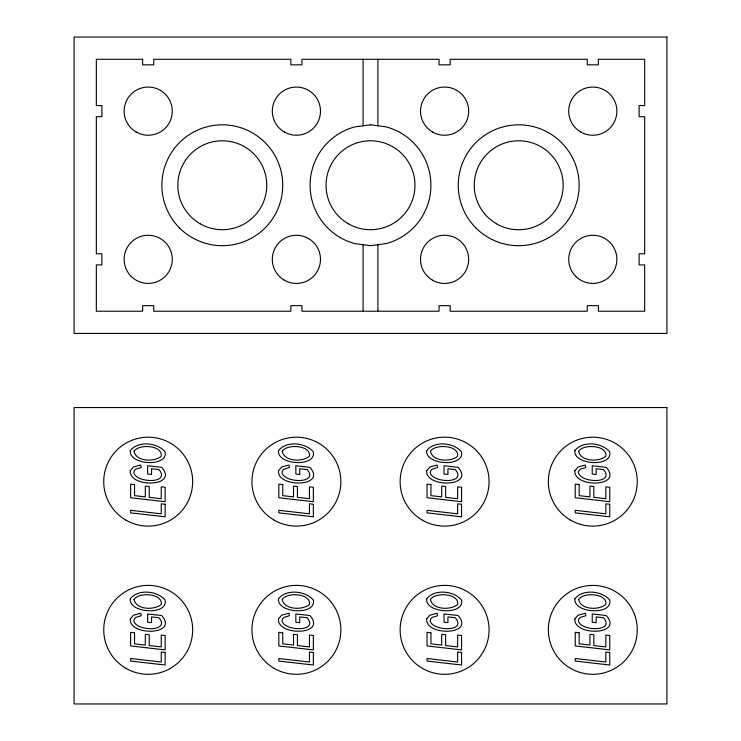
<?xml version="1.0" encoding="UTF-8"?>
<svg xmlns="http://www.w3.org/2000/svg" width="741" height="741" viewBox="0 0 741 741"><rect width="100%" height="100%" fill="white"/><g stroke="black" fill="none" stroke-linecap="round" stroke-linejoin="round"><path stroke-width="1.11" d="M377.91 59.28L377.91 125.794M377.91 244.706L377.91 311.22M363.09 59.28L363.09 125.794M363.09 244.706L363.09 311.22M130.259 470.776C128.86 488.069 179.257 487.217 161.686 467.339L147.635 465.728L147.635 474.036L151.544 474.472L151.544 468.72L158.954 469.572C171.291 484.169 135.279 483.141 133.852 472.443L134.316 470.665L135.696 469.22L141.225 467.525L140.734 465.033L133.454 466.997L130.259 470.776M130.259 618.976C128.86 636.269 179.257 635.417 161.686 615.539L147.635 613.928L147.635 622.236L151.544 622.672L151.544 616.92L158.954 617.772C171.291 632.369 135.279 631.341 133.852 620.643L134.316 618.865L135.696 617.42L141.225 615.725L140.734 613.233L133.454 615.197L130.259 618.976M278.459 470.776C277.06 488.069 327.457 487.217 309.886 467.339L295.835 465.728L295.835 474.036L299.744 474.472L299.744 468.72L307.154 469.572C319.491 484.169 283.479 483.141 282.052 472.443L282.516 470.665L283.896 469.22L289.425 467.525L288.934 465.033L281.654 466.997L278.459 470.776M278.459 618.976C277.06 636.269 327.457 635.417 309.886 615.539L295.835 613.928L295.835 622.236L299.744 622.672L299.744 616.92L307.154 617.772C319.491 632.369 283.479 631.341 282.052 620.643L282.516 618.865L283.896 617.42L289.425 615.725L288.934 613.233L281.654 615.197L278.459 618.976M426.659 470.776C425.26 488.069 475.657 487.217 458.086 467.339L444.035 465.728L444.035 474.036L447.944 474.472L447.944 468.72L455.354 469.572C467.691 484.169 431.679 483.141 430.252 472.443L430.716 470.665L432.096 469.22L437.625 467.525L437.134 465.033L429.854 466.997L426.659 470.776M426.659 618.976C425.26 636.269 475.657 635.417 458.086 615.539L444.035 613.928L444.035 622.236L447.944 622.672L447.944 616.92L455.354 617.772C467.691 632.369 431.679 631.341 430.252 620.643L430.716 618.865L432.096 617.42L437.625 615.725L437.134 613.233L429.854 615.197L426.659 618.976M574.859 470.776C573.46 488.069 623.857 487.217 606.286 467.339L592.235 465.728L592.235 474.036L596.144 474.472L596.144 468.72L603.554 469.572C615.891 484.169 579.879 483.141 578.452 472.443L578.916 470.665L580.296 469.22L585.825 467.525L585.334 465.033L578.054 466.997L574.859 470.776M574.859 618.976C573.46 636.269 623.857 635.417 606.286 615.539L592.235 613.928L592.235 622.236L596.144 622.672L596.144 616.92L603.554 617.772C615.891 632.369 579.879 631.341 578.452 620.643L578.916 618.865L580.296 617.42L585.825 615.725L585.334 613.233L578.054 615.197L574.859 618.976M130.296 450.611C128.554 465.116 168.3 467.506 165.141 451.88C157.398 442.47 137.993 440.58 130.296 450.611M130.296 598.811C128.554 613.316 168.3 615.706 165.141 600.08C157.398 590.67 137.993 588.78 130.296 598.811M278.496 450.611C276.754 465.116 316.5 467.506 313.341 451.88C305.598 442.47 286.193 440.58 278.496 450.611M278.496 598.811C276.754 613.316 316.5 615.706 313.341 600.08C305.598 590.67 286.193 588.78 278.496 598.811M426.696 450.611C424.954 465.116 464.7 467.506 461.541 451.88C453.798 442.47 434.393 440.58 426.696 450.611M426.696 598.811C424.954 613.316 464.7 615.706 461.541 600.08C453.798 590.67 434.393 588.78 426.696 598.811M574.896 450.611C573.154 465.116 612.9 467.506 609.741 451.88C601.998 442.47 582.593 440.58 574.896 450.611M574.896 598.811C573.154 613.316 612.9 615.706 609.741 600.08C601.998 590.67 582.593 588.78 574.896 598.811M134.047 451.25C135.844 461.569 154.1 462.319 161.177 456.308C163.344 445.452 139.178 443.433 134.047 451.25M134.047 599.45C135.844 609.769 154.1 610.519 161.177 604.508C163.344 593.652 139.178 591.633 134.047 599.45M282.247 451.25C284.044 461.569 302.3 462.319 309.377 456.308C311.544 445.452 287.378 443.433 282.247 451.25M282.247 599.45C284.044 609.769 302.3 610.519 309.377 604.508C311.544 593.652 287.378 591.633 282.247 599.45M430.447 451.25C432.244 461.569 450.5 462.319 457.577 456.308C459.744 445.452 435.578 443.433 430.447 451.25M430.447 599.45C432.244 609.769 450.5 610.519 457.577 604.508C459.744 593.652 435.578 591.633 430.447 599.45M578.647 451.25C580.444 461.569 598.7 462.319 605.777 456.308C607.944 445.452 583.778 443.433 578.647 451.25M578.647 599.45C580.444 609.769 598.7 610.519 605.777 604.508C607.944 593.652 583.778 591.633 578.647 599.45M370.5 124.812L354.856 126.878A60.438 60.438 0 0 0 354.856 243.622L370.5 245.688L386.144 243.622A60.438 60.438 0 0 0 386.144 126.878L370.5 124.812M666.9 37.05L74.1 37.05L74.1 333.45L666.9 333.45L666.9 37.05M142.643 59.28L96.33 59.28L96.33 105.593L101.888 105.593L101.888 116.707L96.33 116.707L96.33 253.793L101.888 253.793L101.888 264.908L96.33 264.908L96.33 311.22L142.643 311.22L142.643 305.663L153.757 305.663L153.757 311.22L290.843 311.22L290.843 305.663L301.957 305.663L301.957 311.22L439.043 311.22L439.043 305.663L450.158 305.663L450.158 311.22L587.243 311.22L587.243 305.663L598.357 305.663L598.357 311.22L644.67 311.22L644.67 264.908L639.113 264.908L639.113 253.793L644.67 253.793L644.67 116.707L639.113 116.707L639.113 105.593L644.67 105.593L644.67 59.28L598.357 59.28L598.357 64.838L587.243 64.838L587.243 59.28L450.158 59.28L450.158 64.838L439.043 64.838L439.043 59.28L301.957 59.28L301.957 64.838L290.843 64.838L290.843 59.28L153.757 59.28L153.757 64.838L142.643 64.838L142.643 59.28M666.9 407.55L74.1 407.55L74.1 703.95L666.9 703.95L666.9 407.55M579.138 484.577L575.229 484.142L575.229 497.739L609.75 501.703L609.75 487.3L605.842 486.846L605.842 498.712L593.828 497.331L593.828 486.55L589.919 486.105L589.919 496.887L579.138 495.646L579.138 484.577M430.938 484.577L427.029 484.142L427.029 497.739L461.55 501.703L461.55 487.3L457.642 486.846L457.642 498.712L445.628 497.331L445.628 486.55L441.719 486.105L441.719 496.887L430.938 495.646L430.938 484.577M282.738 484.577L278.829 484.142L278.829 497.739L313.35 501.703L313.35 487.3L309.442 486.846L309.442 498.712L297.428 497.331L297.428 486.55L293.519 486.105L293.519 496.887L282.738 495.646L282.738 484.577M134.538 484.577L130.629 484.142L130.629 497.739L165.15 501.703L165.15 487.3L161.242 486.846L161.242 498.712L149.228 497.331L149.228 486.55L145.319 486.105L145.319 496.887L134.538 495.646L134.538 484.577M579.138 632.777L575.229 632.342L575.229 645.939L609.75 649.903L609.75 635.5L605.842 635.046L605.842 646.912L593.828 645.531L593.828 634.75L589.919 634.305L589.919 645.087L579.138 643.846L579.138 632.777M430.938 632.777L427.029 632.342L427.029 645.939L461.55 649.903L461.55 635.5L457.642 635.046L457.642 646.912L445.628 645.531L445.628 634.75L441.719 634.305L441.719 645.087L430.938 643.846L430.938 632.777M282.738 632.777L278.829 632.342L278.829 645.939L313.35 649.903L313.35 635.5L309.442 635.046L309.442 646.912L297.428 645.531L297.428 634.75L293.519 634.305L293.519 645.087L282.738 643.846L282.738 632.777M134.538 632.777L130.629 632.342L130.629 645.939L165.15 649.903L165.15 635.5L161.242 635.046L161.242 646.912L149.228 645.531L149.228 634.75L145.319 634.305L145.319 645.087L134.538 643.846L134.538 632.777M609.75 504.269L605.842 503.824L605.842 513.828L575.229 510.299L575.229 512.865L609.75 516.82L609.75 504.269M461.55 504.269L457.642 503.824L457.642 513.828L427.029 510.299L427.029 512.865L461.55 516.82L461.55 504.269M313.35 504.269L309.442 503.824L309.442 513.828L278.829 510.299L278.829 512.865L313.35 516.82L313.35 504.269M165.15 504.269L161.242 503.824L161.242 513.828L130.629 510.299L130.629 512.865L165.15 516.82L165.15 504.269M609.75 652.469L605.842 652.024L605.842 662.028L575.229 658.499L575.229 661.065L609.75 665.02L609.75 652.469M461.55 652.469L457.642 652.024L457.642 662.028L427.029 658.499L427.029 661.065L461.55 665.02L461.55 652.469M313.35 652.469L309.442 652.024L309.442 662.028L278.829 658.499L278.829 661.065L313.35 665.02L313.35 652.469M165.15 652.469L161.242 652.024L161.242 662.028L130.629 658.499L130.629 661.065L165.15 665.02L165.15 652.469M200.07 223.754A44.46 44.46 0 0 0 266.76 185.25A44.46 44.46 0 0 0 200.07 146.746A44.46 44.46 0 0 0 200.07 223.754M475.963 227.987A60.438 60.438 0 0 0 577.072 200.894A60.438 60.438 0 0 0 503.056 126.878A60.438 60.438 0 0 0 475.963 227.987M131.176 276.374A24.082 24.082 0 0 0 171.458 265.584A24.082 24.082 0 0 0 141.966 236.092A24.082 24.082 0 0 0 131.176 276.374M580.759 132.009A24.082 24.082 0 0 0 616.883 111.15A24.082 24.082 0 0 0 580.759 90.291A24.082 24.082 0 0 0 580.759 132.009M575.776 276.374A24.082 24.082 0 0 0 616.058 265.584A24.082 24.082 0 0 0 586.566 236.092A24.082 24.082 0 0 0 575.776 276.374M432.559 280.209A24.082 24.082 0 0 0 468.683 259.35A24.082 24.082 0 0 0 432.559 238.491A24.082 24.082 0 0 0 432.559 280.209M284.359 280.209A24.082 24.082 0 0 0 320.483 259.35A24.082 24.082 0 0 0 284.359 238.491A24.082 24.082 0 0 0 284.359 280.209M432.559 132.009A24.082 24.082 0 0 0 468.683 111.15A24.082 24.082 0 0 0 432.559 90.291A24.082 24.082 0 0 0 432.559 132.009M284.359 132.009A24.082 24.082 0 0 0 320.483 111.15A24.082 24.082 0 0 0 284.359 90.291A24.082 24.082 0 0 0 284.359 132.009M496.47 223.754A44.46 44.46 0 0 0 563.16 185.25A44.46 44.46 0 0 0 496.47 146.746A44.46 44.46 0 0 0 496.47 223.754M348.27 223.754A44.46 44.46 0 0 0 414.96 185.25A44.46 44.46 0 0 0 348.27 146.746A44.46 44.46 0 0 0 348.27 223.754M179.563 227.987A60.438 60.438 0 0 0 280.672 200.894A60.438 60.438 0 0 0 206.656 126.878A60.438 60.438 0 0 0 179.563 227.987M136.159 132.009A24.082 24.082 0 0 0 172.282 111.15A24.082 24.082 0 0 0 136.159 90.291A24.082 24.082 0 0 0 136.159 132.009M570.57 520.154A44.46 44.46 0 0 0 637.26 481.65A44.46 44.46 0 0 0 570.57 443.146A44.46 44.46 0 0 0 570.57 520.154M274.17 520.154A44.46 44.46 0 0 0 340.86 481.65A44.46 44.46 0 0 0 274.17 443.146A44.46 44.46 0 0 0 274.17 520.154M125.97 520.154A44.46 44.46 0 0 0 192.66 481.65A44.46 44.46 0 0 0 125.97 443.146A44.46 44.46 0 0 0 125.97 520.154M422.37 520.154A44.46 44.46 0 0 0 489.06 481.65A44.46 44.46 0 0 0 422.37 443.146A44.46 44.46 0 0 0 422.37 520.154M125.97 668.354A44.46 44.46 0 0 0 192.66 629.85A44.46 44.46 0 0 0 125.97 591.346A44.46 44.46 0 0 0 125.97 668.354M274.17 668.354A44.46 44.46 0 0 0 340.86 629.85A44.46 44.46 0 0 0 274.17 591.346A44.46 44.46 0 0 0 274.17 668.354M422.37 668.354A44.46 44.46 0 0 0 489.06 629.85A44.46 44.46 0 0 0 422.37 591.346A44.46 44.46 0 0 0 422.37 668.354M570.57 668.354A44.46 44.46 0 0 0 637.26 629.85A44.46 44.46 0 0 0 570.57 591.346A44.46 44.46 0 0 0 570.57 668.354"/></g></svg>
